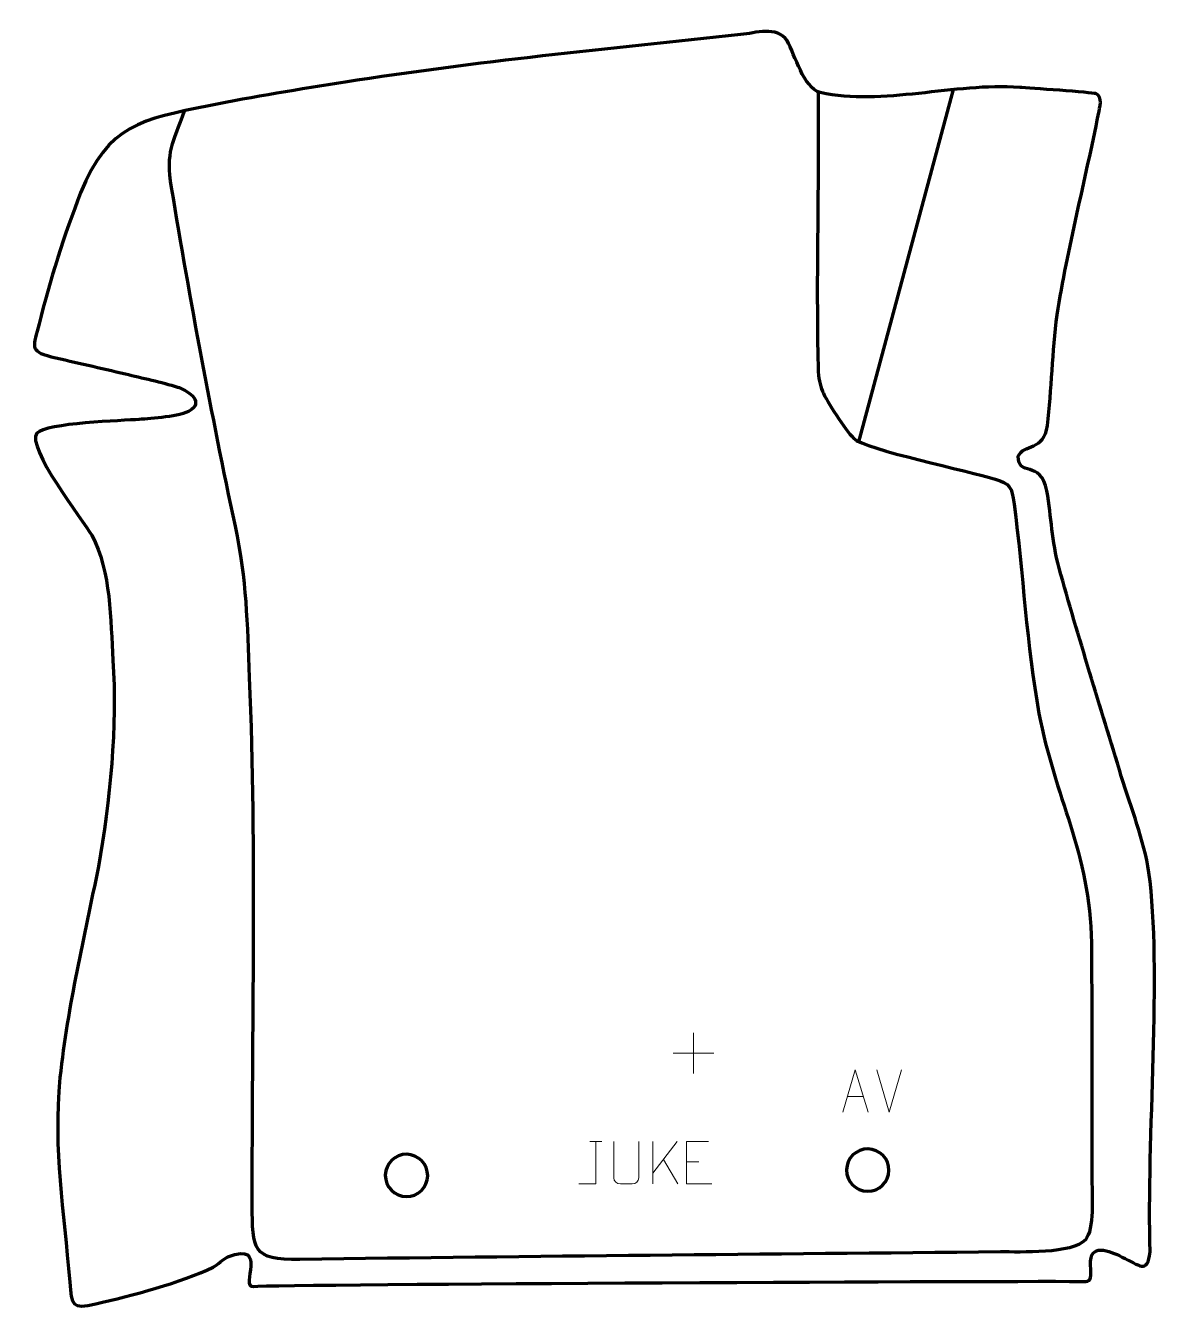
# Model space of a CAD drawing. Header units: millimetres. Extents: x -597 to 74, y 42 to 799.
import ezdxf

# ---------------------------------------------------------------- set-up
doc = ezdxf.new("R2010")
doc.units = ezdxf.units.MM
doc.header["$MEASUREMENT"] = 0
doc.layers.add('layer 2', color=7, linetype='Continuous')
doc.layers.add('layer 3', color=7, linetype='Continuous')

msp = doc.modelspace()

# ---------------------------------------------------------------- linework, layer by layer
at = {"layer": 'layer 2', "color": 140, "lineweight": 158}
msp.add_open_spline([(-129.4838, 760.3142), (-129.4758, 750.8399), (-129.468, 741.3655), (-129.46, 731.8913), (-129.46, 731.8913), (-129.4225, 687.0496), (-130.6488, 641.7959), (-129.4749, 597.0708), (-129.4749, 597.0708), (-129.3334, 591.6822), (-128.4027, 587.4641), (-126.9177, 583.7332), (-126.9177, 583.7332), (-124.5923, 577.8912), (-113.4968, 560.9912), (-108.7049, 556.1237), (-108.7049, 556.1237), (-101.9574, 549.2696), (-39.8658, 536.6934), (-25.1743, 531.9048), (-25.1743, 531.9048), (-16.3743, 529.0365), (-15.2453, 527.46), (-13.864, 517.0996), (-13.864, 517.0996), (-8.6176, 476.5346), (-6.5089, 433.7519), (0.7624, 393.786), (0.7624, 393.786), (9.6566, 344.899), (31.1135, 311.3103), (31.6628, 258.372), (31.6628, 258.372), (32.1049, 211.6694), (31.8817, 164.7721), (31.9593, 118.0418), (31.9593, 118.0418), (32.0133, 109.807), (33.5086, 89.4712), (28.1262, 83.36), (28.1262, 83.36), (20.608, 74.8239), (-10.5374, 76.2832), (-21.9162, 76.1728), (-21.9162, 76.1728), (-159.6664, 74.8379), (-297.3853, 73.6086), (-435.1319, 71.7758), (-435.1319, 71.7758), (-463.546, 71.3977), (-463.1655, 77.4151), (-463.2347, 104.104), (-463.2347, 104.104), (-463.5041, 207.9577), (-460.5208, 310.8498), (-464.7899, 414.8693), (-464.7899, 414.8693), (-466.0974, 447.2493), (-466.3989, 471.9364), (-473.2282, 504.1361), (-473.2282, 504.1361), (-487.4635, 571.3802), (-499.6327, 636.1521), (-510.8443, 703.9039), (-510.8443, 703.9039), (-514.3377, 725.0155), (-509.9923, 730.083), (-503.2422, 749.1394)], degree=3, knots=[0, 0, 0, 0, 0.05555556, 0.05555556, 0.05555556, 0.05555556, 0.11111111, 0.11111111, 0.11111111, 0.11111111, 0.16666667, 0.16666667, 0.16666667, 0.16666667, 0.22222222, 0.22222222, 0.22222222, 0.22222222, 0.27777778, 0.27777778, 0.27777778, 0.27777778, 0.33333333, 0.33333333, 0.33333333, 0.33333333, 0.38888889, 0.38888889, 0.38888889, 0.38888889, 0.44444444, 0.44444444, 0.44444444, 0.44444444, 0.5, 0.5, 0.5, 0.5, 0.55555556, 0.55555556, 0.55555556, 0.55555556, 0.61111111, 0.61111111, 0.61111111, 0.61111111, 0.66666667, 0.66666667, 0.66666667, 0.66666667, 0.72222222, 0.72222222, 0.72222222, 0.72222222, 0.77777778, 0.77777778, 0.77777778, 0.77777778, 0.83333333, 0.83333333, 0.83333333, 0.83333333, 0.88888889, 0.88888889, 0.88888889, 0.88888889, 1, 1, 1, 1], dxfattribs=at)
msp.add_open_spline([(-105.6466, 553.0444), (-105.6466, 553.0444), (-49.5875, 761.6212), (-49.5875, 761.6212)], degree=3, dxfattribs=at)
at = {"layer": 'layer 2', "color": 250, "lineweight": 9}
for points in [[(-202.919, 205.3584), (-202.919, 205.3584), (-202.919, 181.3805), (-202.919, 181.3805)], [(-214.9079, 193.3694), (-214.9079, 193.3694), (-190.93, 193.3694), (-190.93, 193.3694)], [(-87.5957, 158.6743), (-87.5957, 158.6743), (-94.9175, 183.6279), (-94.9175, 183.6279)], [(-80.2738, 183.6279), (-80.2738, 183.6279), (-87.5956, 158.6743), (-87.5956, 158.6743)], [(-112.2326, 167.931), (-112.2326, 167.931), (-102.7369, 167.931), (-102.7369, 167.931)], [(-264.1928, 141.2342), (-264.1928, 141.2342), (-257.0246, 141.2342), (-257.0246, 141.2342)], [(-226.9595, 141.2342), (-226.9595, 141.2342), (-226.9595, 116.2806), (-226.9595, 116.2806)], [(-212.5833, 141.2342), (-212.5833, 141.2342), (-226.9595, 122.5945), (-226.9595, 122.5945)], [(-212.258, 116.3764), (-212.258, 116.3764), (-220.7285, 130.69), (-220.7285, 130.69)], [(-207.0416, 129.3545), (-207.0416, 129.3545), (-199.8735, 129.3545), (-199.8735, 129.3545)]]:
    msp.add_open_spline(points, degree=3, dxfattribs=at)
for points, knots in [([(-114.9552, 158.6816), (-114.9552, 158.6816), (-107.5842, 183.6351), (-107.5842, 183.6351), (-107.5842, 183.6351), (-107.5842, 183.6351), (-100.0143, 158.6816), (-100.0143, 158.6816)], [0, 0, 0, 0, 0.33333333, 0.33333333, 0.33333333, 0.33333333, 1, 1, 1, 1]), ([(-270.6307, 116.2806), (-270.6307, 116.2806), (-260.6087, 116.2806), (-260.6087, 116.2806), (-260.6087, 116.2806), (-260.6087, 116.2806), (-260.6087, 141.2342), (-260.6087, 141.2342)], [0, 0, 0, 0, 0.33333333, 0.33333333, 0.33333333, 0.33333333, 1, 1, 1, 1]), ([(-235.2815, 141.2384), (-235.2819, 135.6989), (-235.1861, 125.4971), (-235.1857, 119.9567), (-235.1857, 119.9567), (-235.3255, 117.7172), (-237.0027, 116.291), (-239.1504, 116.2805), (-239.1504, 116.2805), (-241.4823, 116.2809), (-243.8142, 116.2809), (-246.1457, 116.2805), (-246.1457, 116.2805), (-248.0707, 116.179), (-250.0428, 117.9955), (-250.0316, 119.94), (-250.0316, 119.94), (-250.0313, 125.5019), (-249.9359, 135.6773), (-249.9363, 141.2384)], [0, 0, 0, 0, 0.16666667, 0.16666667, 0.16666667, 0.16666667, 0.33333333, 0.33333333, 0.33333333, 0.33333333, 0.5, 0.5, 0.5, 0.5, 0.66666667, 0.66666667, 0.66666667, 0.66666667, 1, 1, 1, 1]), ([(-194.1677, 141.2342), (-194.1677, 141.2342), (-207.0416, 141.2342), (-207.0416, 141.2342), (-207.0416, 141.2342), (-207.0416, 141.2342), (-207.0416, 116.2806), (-207.0416, 116.2806), (-207.0416, 116.2806), (-207.0416, 116.2806), (-192.1758, 116.2806), (-192.1758, 116.2806)], [0, 0, 0, 0, 0.25, 0.25, 0.25, 0.25, 0.5, 0.5, 0.5, 0.5, 1, 1, 1, 1])]:
    msp.add_open_spline(points, degree=3, knots=knots, dxfattribs=at)
at = {"layer": 'layer 2', "color": 142, "lineweight": 200}
for points in [[(-100.3625, 111.9311), (-107.2657, 112.0022), (-112.8041, 117.656), (-112.733, 124.5592), (-112.733, 124.5592), (-112.6619, 131.4623), (-107.0081, 137.0009), (-100.1049, 136.9297), (-100.1049, 136.9297), (-93.2017, 136.8586), (-87.6632, 131.2048), (-87.7343, 124.3016), (-87.7343, 124.3016), (-87.8055, 117.3985), (-93.4593, 111.8599), (-100.3625, 111.9311)], [(-372.4012, 108.7804), (-379.3044, 108.8515), (-384.8428, 114.5054), (-384.7717, 121.4085), (-384.7717, 121.4085), (-384.7006, 128.3117), (-379.0468, 133.8502), (-372.1436, 133.7791), (-372.1436, 133.7791), (-365.2404, 133.708), (-359.7019, 128.0541), (-359.773, 121.151), (-359.773, 121.151), (-359.8442, 114.2478), (-365.498, 108.7093), (-372.4012, 108.7804)]]:
    msp.add_open_spline(points, degree=3, knots=[0, 0, 0, 0, 0.2, 0.2, 0.2, 0.2, 0.4, 0.4, 0.4, 0.4, 0.6, 0.6, 0.6, 0.6, 1, 1, 1, 1], dxfattribs=at)
at = {"layer": 'layer 3', "color": 242, "lineweight": 158}
msp.add_open_spline([(-175.2038, 794.0303), (-166.5982, 794.9527), (-153.6033, 799.3223), (-147.8434, 790.4882), (-147.8434, 790.4882), (-142.9685, 781.7907), (-138.3194, 763.0124), (-128.2215, 759.8233), (-128.2215, 759.8233), (-91.6018, 751.8173), (-49.3448, 765.679), (-10.6147, 762.9112), (-10.6147, 762.9112), (-5.3155, 762.5296), (32.2576, 759.971), (34.2539, 759.2334), (34.2539, 759.2334), (38.6599, 757.6056), (36.5288, 750.7088), (35.8842, 747.3635), (35.8842, 747.3635), (28.0605, 708.1198), (17.7512, 668.0986), (11.47, 628.7673), (11.47, 628.7673), (8.4966, 606.8603), (8.4034, 584.9715), (5.728, 563.456), (5.728, 563.456), (3.8718, 548.5298), (-8.4761, 552.747), (-11.4321, 545.4627), (-11.4321, 545.4627), (-11.8688, 532.6741), (1.5649, 544.0269), (5.4162, 524.9905), (5.4162, 524.9905), (8.2479, 508.8678), (8.1723, 495.8898), (12.6653, 479.4831), (12.6653, 479.4831), (23.7803, 438.8954), (37.2453, 397.4425), (49.3193, 356.7019), (49.3193, 356.7019), (55.0066, 337.5115), (62.789, 319.4905), (65.5596, 299.9617), (65.5596, 299.9617), (73.5076, 243.9398), (64.2034, 140.8148), (66.3182, 76.2454), (66.3182, 76.2454), (64.7906, 62.7211), (59.856, 68.417), (49.8593, 73.1878), (49.8593, 73.1878), (42.1001, 76.8908), (30.4058, 82.1073), (31.2032, 68.2844), (31.2032, 68.2844), (31.587, 61.632), (31.5461, 58.7252), (28.4095, 58.7841), (28.4095, 58.7841), (2.1401, 59.2779), (-447.8746, 57.1987), (-462.5204, 55.8794), (-462.5204, 55.8794), (-471.1176, 55.1049), (-453.1448, 82.7999), (-477.5916, 73.2214), (-477.5916, 73.2214), (-480.6597, 72.0193), (-483.3799, 68.5897), (-486.3721, 67.1468), (-486.3721, 67.1468), (-504.9801, 58.1743), (-534.7983, 50.3769), (-555.4742, 45.6295), (-555.4742, 45.6295), (-569.8013, 42.34), (-569.8227, 44.4879), (-570.8779, 58.4489), (-570.8779, 58.4489), (-574.4621, 101.5362), (-580.7295, 134.8519), (-576.6557, 179.0053), (-576.6557, 179.0053), (-572.0335, 222.0302), (-562.4179, 261.4302), (-553.9953, 303.5582), (-553.9953, 303.5582), (-547.0393, 341.198), (-542.8708, 386.8974), (-545.3936, 425.0816), (-545.3936, 425.0816), (-546.9683, 449.0616), (-546.4246, 477.1466), (-557.8268, 498.7861), (-557.8268, 498.7861), (-563.1999, 507.6435), (-596.8921, 551.2551), (-590.2699, 558.954), (-590.2699, 558.954), (-584.9447, 565.1451), (-539.5337, 566.3723), (-529.9725, 567.0878), (-529.9725, 567.0878), (-522.8714, 567.6193), (-505.5226, 568.6601), (-499.7075, 572.5132), (-499.7075, 572.5132), (-499.7075, 572.5132), (-499.0522, 572.9473), (-499.0522, 572.9473), (-499.0522, 572.9473), (-492.0009, 578.2123), (-502.0642, 584.6009), (-507.3355, 586.2282), (-507.3355, 586.2282), (-516.5823, 589.0827), (-528.4557, 591.6556), (-538.0473, 593.967), (-538.0473, 593.967), (-552.7148, 597.4944), (-567.2167, 600.7212), (-581.903, 604.0699), (-581.903, 604.0699), (-595.5093, 607.6033), (-592.0364, 610.4118), (-588.9436, 623.5897), (-588.9436, 623.5897), (-582.8866, 648.5467), (-573.8865, 676.7464), (-564.4896, 700.6558), (-564.4896, 700.6558), (-548.3095, 740.9823), (-528.4686, 744.0344), (-488.8018, 752.1164), (-488.8018, 752.1164), (-462.711, 757.4324), (-434.9138, 761.8481), (-408.5485, 765.9937), (-408.5485, 765.9937), (-331.1275, 778.1673), (-253.1008, 785.6866), (-175.2038, 794.0303)], degree=3, knots=[0, 0, 0, 0, 0.02631579, 0.02631579, 0.02631579, 0.02631579, 0.05263158, 0.05263158, 0.05263158, 0.05263158, 0.07894737, 0.07894737, 0.07894737, 0.07894737, 0.10526316, 0.10526316, 0.10526316, 0.10526316, 0.13157895, 0.13157895, 0.13157895, 0.13157895, 0.15789474, 0.15789474, 0.15789474, 0.15789474, 0.18421053, 0.18421053, 0.18421053, 0.18421053, 0.21052632, 0.21052632, 0.21052632, 0.21052632, 0.23684211, 0.23684211, 0.23684211, 0.23684211, 0.26315789, 0.26315789, 0.26315789, 0.26315789, 0.28947368, 0.28947368, 0.28947368, 0.28947368, 0.31578947, 0.31578947, 0.31578947, 0.31578947, 0.34210526, 0.34210526, 0.34210526, 0.34210526, 0.36842105, 0.36842105, 0.36842105, 0.36842105, 0.39473684, 0.39473684, 0.39473684, 0.39473684, 0.42105263, 0.42105263, 0.42105263, 0.42105263, 0.44736842, 0.44736842, 0.44736842, 0.44736842, 0.47368421, 0.47368421, 0.47368421, 0.47368421, 0.5, 0.5, 0.5, 0.5, 0.52631579, 0.52631579, 0.52631579, 0.52631579, 0.55263158, 0.55263158, 0.55263158, 0.55263158, 0.57894737, 0.57894737, 0.57894737, 0.57894737, 0.60526316, 0.60526316, 0.60526316, 0.60526316, 0.63157895, 0.63157895, 0.63157895, 0.63157895, 0.65789474, 0.65789474, 0.65789474, 0.65789474, 0.68421053, 0.68421053, 0.68421053, 0.68421053, 0.71052632, 0.71052632, 0.71052632, 0.71052632, 0.73684211, 0.73684211, 0.73684211, 0.73684211, 0.76315789, 0.76315789, 0.76315789, 0.76315789, 0.78947368, 0.78947368, 0.78947368, 0.78947368, 0.81578947, 0.81578947, 0.81578947, 0.81578947, 0.84210526, 0.84210526, 0.84210526, 0.84210526, 0.86842105, 0.86842105, 0.86842105, 0.86842105, 0.89473684, 0.89473684, 0.89473684, 0.89473684, 0.92105263, 0.92105263, 0.92105263, 0.92105263, 0.94736842, 0.94736842, 0.94736842, 0.94736842, 1, 1, 1, 1], dxfattribs=at)

doc.saveas('drawing.dxf')
